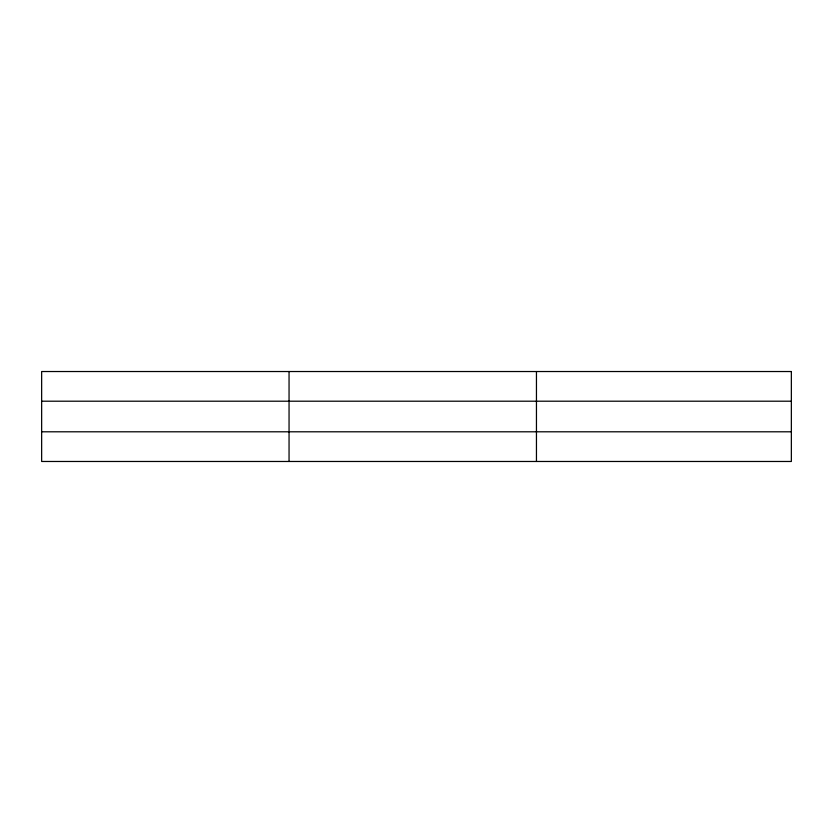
<?xml version="1.0" encoding="UTF-8"?>
<svg xmlns="http://www.w3.org/2000/svg" width="833" height="833" viewBox="0 0 833 833"><rect width="100%" height="100%" fill="white"/><g stroke="black" fill="none" stroke-linecap="round" stroke-linejoin="round"><path stroke-width="1.25" d="M289.051 371.528L289.051 461.472M536.452 371.528L536.452 461.472M41.65 401.204L791.35 401.204M41.65 431.796L791.35 431.796M791.35 371.528L791.35 461.472L41.65 461.472L41.65 371.528L791.35 371.528"/></g></svg>
